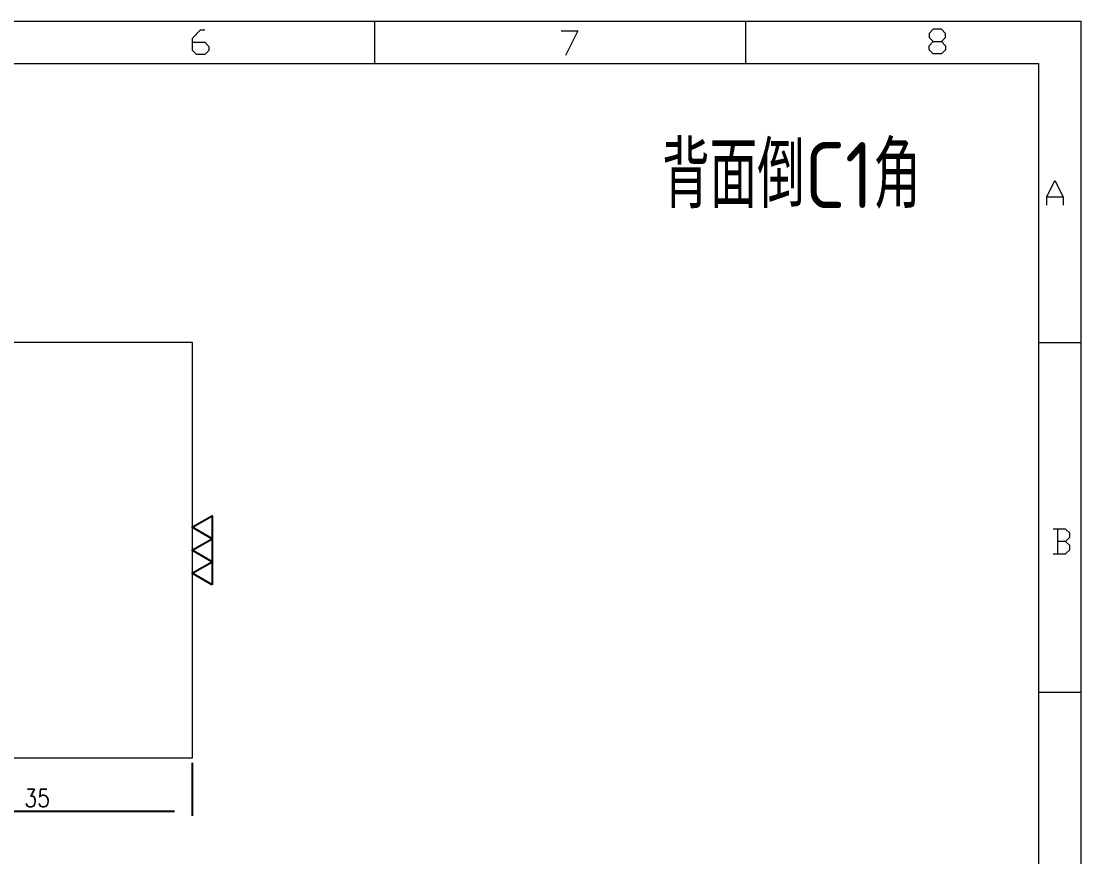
# Model space of a CAD drawing. Header units: millimetres. Extents: x 88508 to 142116, y -5268 to 20283.
# Drawn here: x 99646.5 to 99766.2, y 1676.7 to 1771.1 of the extents above; entities that cross this region are included whole.
import ezdxf
from ezdxf.enums import TextEntityAlignment as Align

# ---------------------------------------------------------------- set-up
doc = ezdxf.new("R2010")
doc.units = ezdxf.units.MM
for name, color, linetype in [('DIE_P', 2, 'Continuous'), ('DIM', 4, 'Continuous'), ('TEXT', 4, 'Continuous')]:
    doc.layers.add(name, color=color, linetype=linetype)
doc.styles.add('gbenor', font='gbenor.shx', dxfattribs={"bigfont": 'gbcbig.shx'})
doc.styles.add('GBENOR_', font='gbenor.shx', dxfattribs={"bigfont": 'gbcbig'})
doc.styles.get("Standard").update_dxf_attribs({"font": 'txt.shx', "width": 0.85, "bigfont": 'ctxt.shx'})
doc.styles.add('TXT', font='txt.shx', dxfattribs={"width": 0.8, "bigfont": 'ctxt.shx'})
doc.dimstyles.new('T-2-WX', dxfattribs={"dimtxt": 2, "dimasz": 2, "dimexe": 0.5, "dimexo": 0.5, "dimgap": 0.5, "dimtad": 1, "dimtxsty": 'Standard', "dimblk": 'OPEN30', "dimcen": 0, "dimazin": 3, "dimtfac": 1, "dimtmove": 0, "dimatfit": 3, "dimldrblk": 'OPEN30', "dimlwd": -1, "dimlwe": -1})

# ---------------------------------------------------------------- blocks, each defined once
blk = doc.blocks.new('*D9932')
at = {"layer": 'Defpoints', "color": 0}
for p in [(99630.77, 1687.8), (99665.77, 1687.8), (99630.77, 1681.8)]:
    blk.add_point(p, dxfattribs=at)
at = {"layer": 'DIM', "color": 0}
for p, q in [((99630.77, 1687.3), (99630.77, 1681.3)), ((99665.77, 1687.3), (99665.77, 1681.3)), ((99663.77, 1681.8), (99632.77, 1681.8))]:
    blk.add_line(p, q, dxfattribs=at)
at = {"layer": 'DIM', "color": 0, "lineweight": 5, "insert": (99648.27, 1683.3), "char_height": 2, "attachment_point": 5}
blk.add_mtext('35', dxfattribs=at)
blk = doc.blocks.new('_Open30')
blk = doc.blocks.new('U40')
at = {"color": 254, "lineweight": 18}
for p, q in [((0, 1783.49), (2530.21, 1783.49)), ((1913.09, 1783.49), (1913.09, 1746.46)), ((2237.08, 1783.49), (2237.08, 1746.46)), ((2530.21, 1783.49), (2530.21, 0)), ((37.03, 1746.46), (2493.18, 1746.46)), ((2493.18, 1746.46), (2493.18, 37.03)), ((2493.18, 1502.7), (2530.21, 1502.7)), ((2493.18, 1197.22), (2530.21, 1197.22))]:
    blk.add_line(p, q, dxfattribs=at)
at = {"color": 92, "lineweight": 18}
for points in [[(1753.93, 1765.07), (1764.72, 1765.07), (1768.32, 1761.47), (1768.32, 1757.87), (1764.72, 1754.27), (1757.53, 1754.27), (1753.93, 1757.87), (1753.93, 1768.67), (1761.12, 1775.87), (1764.72, 1775.87)], [(2076.24, 1775.18), (2090.63, 1775.18), (2079.84, 1753.58)], [(2408.43, 1765.67), (2412.02, 1762.07), (2412.02, 1758.47), (2408.43, 1754.87), (2401.23, 1754.87), (2397.64, 1758.47), (2397.64, 1762.07), (2401.23, 1765.67), (2408.43, 1765.67), (2412.02, 1769.27), (2412.02, 1772.87), (2408.43, 1776.47), (2401.23, 1776.47), (2397.64, 1772.87), (2397.64, 1769.27), (2401.23, 1765.67)], [(2500.44, 1622.77), (2500.44, 1629.97), (2507.63, 1644.37), (2514.83, 1629.97), (2514.83, 1622.77)], [(2500.44, 1629.97), (2514.83, 1629.97)], [(2516.93, 1329.01), (2520.53, 1332.61), (2520.53, 1336.21), (2516.93, 1339.81), (2506.14, 1339.81)], [(2509.74, 1339.81), (2509.74, 1318.21)], [(2506.14, 1318.21), (2516.93, 1318.21), (2520.53, 1321.81), (2520.53, 1325.41), (2516.93, 1329.01), (2509.74, 1329.01)]]:
    blk.add_lwpolyline(points, dxfattribs=at)
at = {"lineweight": 18, "style": 'GBENOR_'}
blk.add_attdef('文档路径', (2125.95, 386.89), '', height=17.76, dxfattribs=at)
at = {"lineweight": 20, "style": 'TXT'}
for tag, height, p in [('18-**-**', 16.35, (1866.64, 256.17)), ('客户名称', 16.13, (1741.09, 133.98, 0)), ('料厚:', 16.13, (1741.26, 93.16, 0))]:
    blk.add_attdef(tag, text='', height=height, dxfattribs=at).set_placement(p, align=Align.MIDDLE)
for tag, p, height in [('88888', (1850.91, 207.46), 14.86), ('材质:', (1691.18, 167.99, 0), 16.13), ('核准', (1869.36, 127.52, 0), 16.13), ('设计', (1868.77, 88.3, 0), 16.13), ('绘图', (1868.24, 49.08, 0), 16.13)]:
    blk.add_attdef(tag, p, '', height=height, dxfattribs=at)
for tag, p, height, width in [('3', (2234.72, 206.9), 15.83, 0.7), ('4', (2234.72, 167.41), 15.83, 0.7), ('核准日期', (2041.07, 124.18, 0), 16.13, 0.68), ('设计日期', (2041.07, 84.45, 0), 16.13, 0.68), ('1', (2251.89, 85.86), 14.61, 0.7), ('绘图日期', (2040.91, 46.43, 0), 16.13, 0.68), ('2', (2234.96, 49.23), 14.61, 0.7)]:
    blk.add_attdef(tag, p, '', height=height, dxfattribs=dict(at, width=width))

msp = doc.modelspace()

# ---------------------------------------------------------------- linework, layer by layer
at = {"layer": 'DIE_P', "linetype": 'Continuous', "lineweight": 18, "ltscale": 10}
msp.add_lwpolyline([(99630.767, 1734.803), (99665.767, 1734.803), (99665.767, 1687.803), (99630.767, 1687.803)], close=True, dxfattribs=at)
at = {"layer": 'TEXT'}
msp.add_lwpolyline([(99668.017, 1707.406), (99665.767, 1708.705), (99668.017, 1710.004), (99665.767, 1711.303), (99668.017, 1712.602), (99665.767, 1713.901), (99668.017, 1715.2), (99668.017, 1707.406)], close=True, dxfattribs=at)

# ---------------------------------------------------------------- block references
at = {"ltscale": 3, "xscale": 0.1293045972080205, "yscale": 0.1293045972080205, "zscale": 0.1293045972080205}
msp.add_blockref('U40', (99439.012, 1540.447), dxfattribs=at)

# ---------------------------------------------------------------- texts
at = {"layer": 'TEXT', "color": 4, "lineweight": 18, "style": 'gbenor'}
msp.add_text('背面倒C1角', height=7.4609, dxfattribs=at).set_placement((99718.871, 1749.944))

# ---------------------------------------------------------------- dimensions: what is measured, and where the dimension line sits
at = {"layer": 'DIM', "lineweight": 5}
dim = msp.add_linear_dim(base=(99630.767, 1681.803), p1=(99665.767, 1687.803), p2=(99630.767, 1687.803), dimstyle='T-2-WX', dxfattribs=at)
dim.commit()
dim.dimension.update_dxf_attribs({"geometry": '*D9932', "text_midpoint": (99648.267, 1683.303)})

doc.saveas('drawing.dxf')
